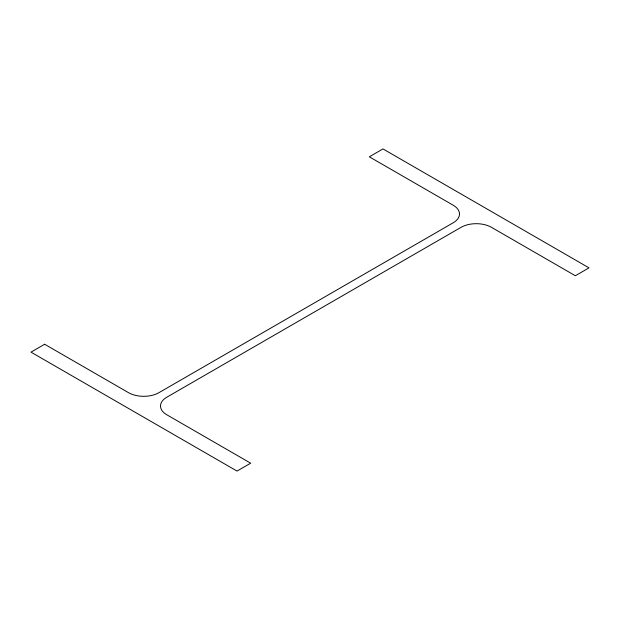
<?xml version="1.0" encoding="UTF-8"?>
<svg xmlns="http://www.w3.org/2000/svg" width="620" height="620" viewBox="0 0 620 620"><rect width="100%" height="100%" fill="white"/><g stroke="black" fill="none" stroke-linecap="round" stroke-linejoin="round"><path stroke-width="0.93" d="M44.655 344.255L31 352.137L237.011 471.076L250.666 463.194L166.796 414.772A21.498 12.415 0 0 1 166.796 397.219L461.063 227.323A21.498 12.415 0 0 1 491.466 227.323L575.345 275.745L589 267.863L382.99 148.924L369.334 156.806L453.204 205.228A21.498 12.415 0 0 1 453.204 222.781L158.937 392.677A21.498 12.415 0 0 1 128.534 392.677L44.655 344.255"/></g></svg>
